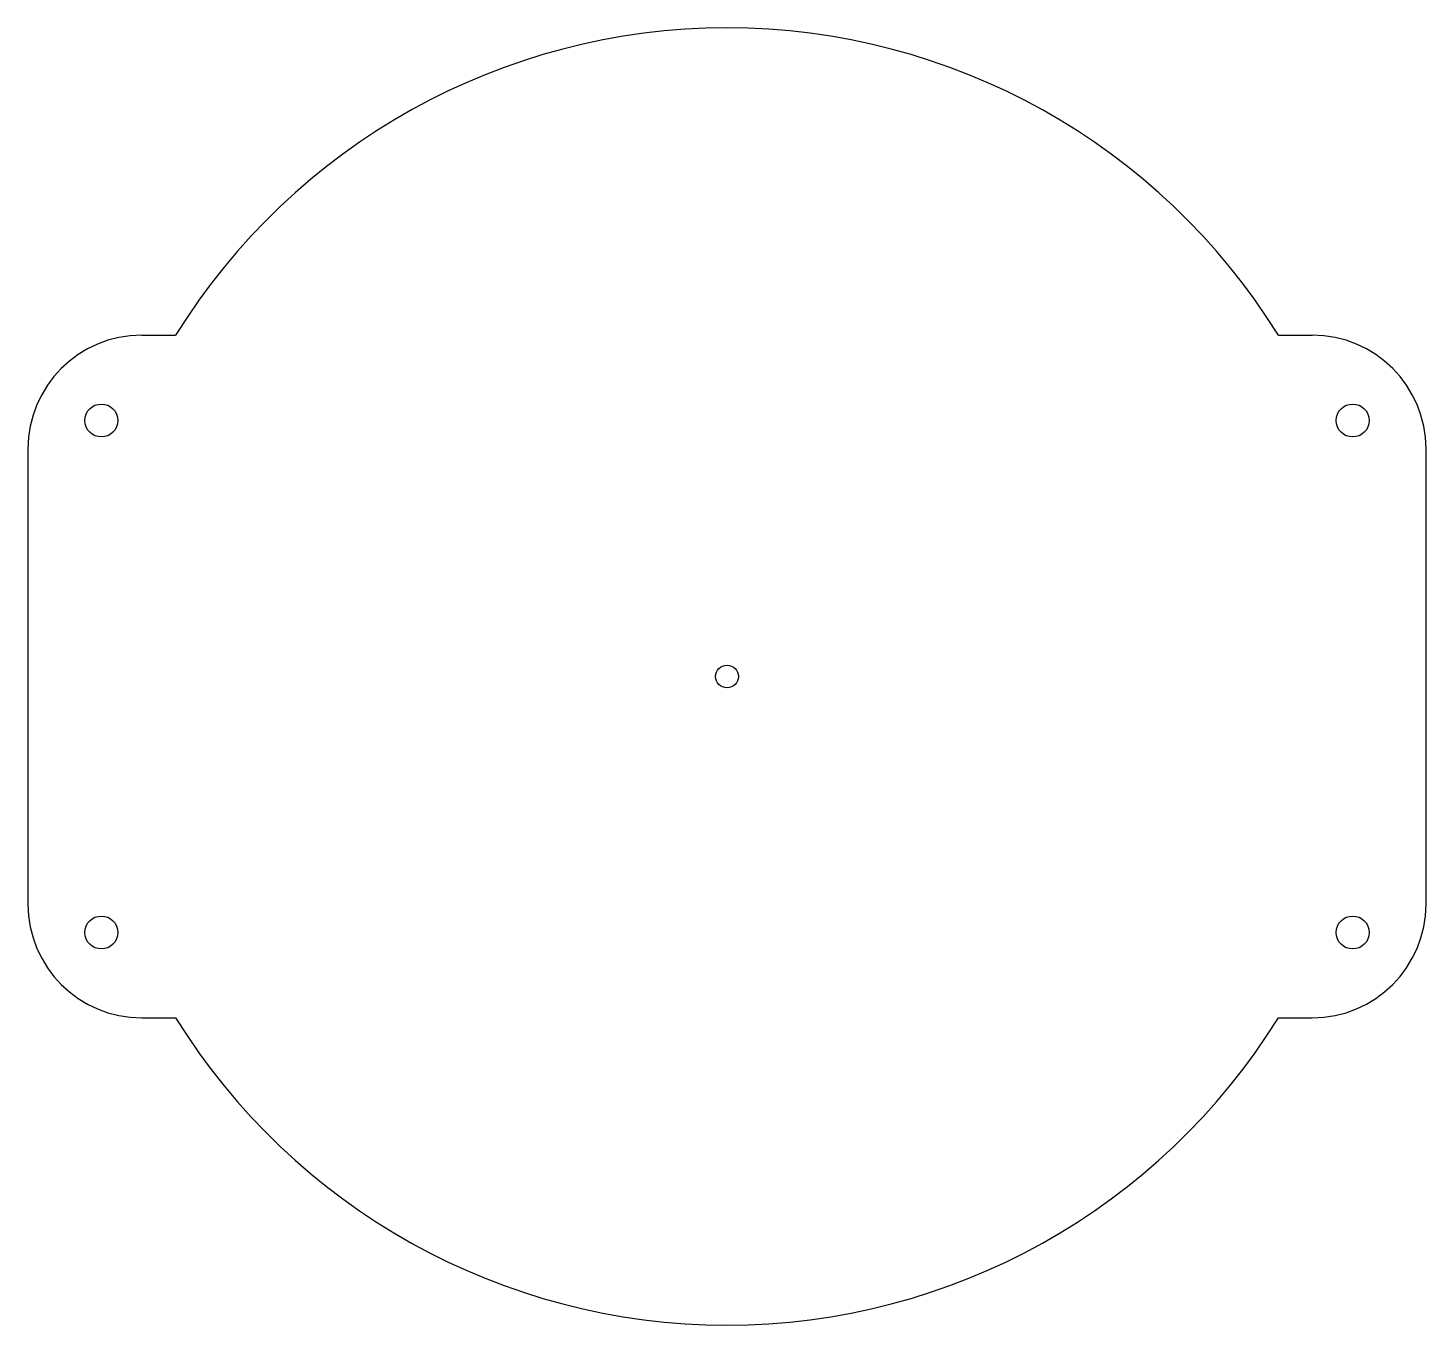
# Model space of a CAD drawing. Extents: x -61 to 61, y -57 to 57.
import ezdxf

# ---------------------------------------------------------------- set-up
doc = ezdxf.new("R2010")
doc.units = 0
doc.header["$MEASUREMENT"] = 0
doc.layers.add('VISIBLE', color=7, linetype='CONTINUOUS')

msp = doc.modelspace()

# ---------------------------------------------------------------- linework, layer by layer
at = {"layer": 'VISIBLE'}
for p, q in [((-51.45, 30), (-48.47, 30)), ((48.47, 30), (51.45, 30)), ((-61.45, 20), (-61.45, -20)), ((61.45, -20), (61.45, 20)), ((-51.45, -30), (-48.47, -30)), ((48.47, -30), (51.45, -30))]:
    msp.add_line(p, q, dxfattribs=at)
for centre, radius in [((-55, 22.5), 1.45), ((55, 22.5), 1.45), ((0, 0), 1), ((-55, -22.5), 1.45), ((55, -22.5), 1.45)]:
    msp.add_circle(centre, radius, dxfattribs=at)
for centre, radius, start, end in [((0, 0), 57, 31.7569, 148.2431), ((-51.45, 20), 10, 90, 180), ((51.45, 20), 10, 0, 90), ((-51.45, -20), 10, 180, 270), ((51.45, -20), 10, 270, 0), ((0, 0), 57, 211.7569, 328.2431)]:
    msp.add_arc(centre, radius, start, end, dxfattribs=at)

doc.saveas('drawing.dxf')
